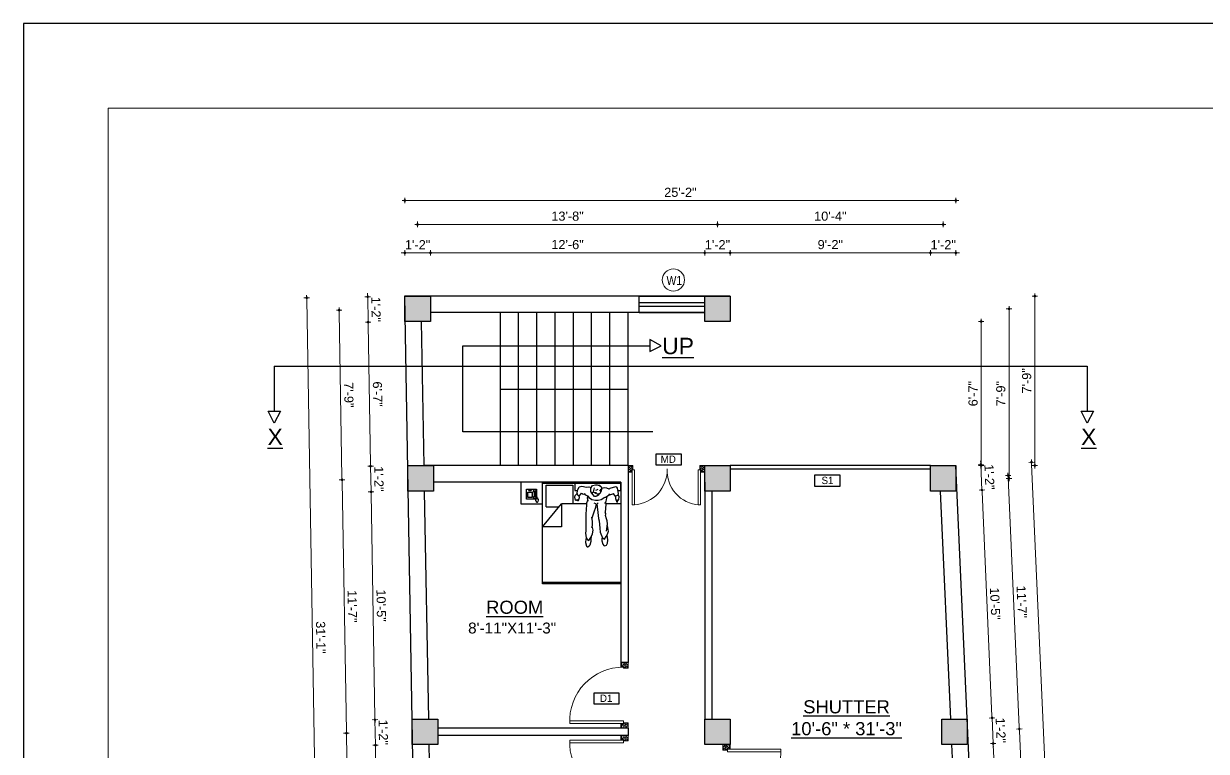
# Model space of a CAD drawing. Header units: inches. Extents: x -4597 to 93300, y -11124 to 5932.
# Drawn here: x -4597 to -3949, y -9276 to -8877 of the extents above; entities that cross this region are included whole.
import ezdxf

# ---------------------------------------------------------------- set-up
doc = ezdxf.new("R2010")
doc.units = ezdxf.units.IN
doc.header["$LTSCALE"] = 0.5
doc.header["$MEASUREMENT"] = 0
doc.header["$PDMODE"] = 66
for name, color, linetype, lineweight in [('door', 202, 'Continuous', 5), ('Ele', 7, 'Continuous', 30), ('ELE1', 3, 'Continuous', 9), ('hatch', 9, 'Continuous', 0), ('TEXT', 220, 'Continuous', 9), ('Toilet', 7, 'Continuous', 25), ('wall', 20, 'Continuous', 40)]:
    doc.layers.add(name, color=color, linetype=linetype, lineweight=lineweight)
doc.layers.add('furniture', color=31, linetype='Continuous')
doc.styles.add('arial', font='arial.ttf')
doc.styles.add('ordinary', font='ARIALN.TTF')
doc.styles.get("Standard").update_dxf_attribs({"font": 'arial.ttf'})
doc.dimstyles.new('S8', dxfattribs={"dimtxt": 5, "dimasz": 1, "dimexe": 6, "dimexo": 18, "dimgap": 1.9375, "dimtad": 1, "dimdec": 0, "dimzin": 3, "dimdsep": 46, "dimlunit": 4, "dimtxsty": 'Standard', "dimblk": 'dot 2', "dimcen": 12, "dimse1": 1, "dimse2": 1, "dimclrd": 1, "dimclre": 1, "dimclrt": 256, "dimadec": 0, "dimazin": 0, "dimtfac": 0.75, "dimtdec": 0, "dimtix": 1, "dimtmove": 1, "dimatfit": 3, "dimldrblk": 'DOT', "dimfxl": 1, "dimtolj": 1, "dimtzin": 0, "dimlwd": 9, "dimlwe": 9, "dimarcsym": 0})

# ---------------------------------------------------------------- blocks, each defined once
blk = doc.blocks.new('dot1')
at = {"layer": 'hatch'}
h = blk.add_hatch(color=256, dxfattribs=at)
edge = h.paths.add_edge_path()
edge.add_arc((0, 0), 1, 0, 360)
for p, q in [((3, 0), (-3, 0)), ((0, 3), (0, -3))]:
    blk.add_line(p, q, dxfattribs=at)
blk.add_circle((0, 0), 1, dxfattribs=at)
blk = doc.blocks.new('dot 2')
at = {"layer": 'hatch', "xscale": 0.5, "yscale": 0.5, "zscale": 0.5}
blk.add_blockref('dot1', (0, 0), dxfattribs=at)
blk = doc.blocks.new('*D1096')
at = {"layer": 'Defpoints', "color": 0, "transparency": 16777216}
for p in [(-4216.99, -8986.64), (-4381.36, -9025.97), (-4216.99, -9025.97)]:
    blk.add_point(p, dxfattribs=at)
at = {"layer": 'Toilet', "color": 1, "lineweight": 9, "transparency": 16777216}
blk.add_line((-4380.36, -8986.64), (-4217.99, -8986.64), dxfattribs=at)
at = {"layer": 'Toilet', "color": 1, "lineweight": 9, "transparency": 16777216, "rotation": 180}
blk.add_blockref('dot 2', (-4381.36, -8986.64), dxfattribs=at)
at = {"layer": 'Toilet', "color": 1, "lineweight": 9, "transparency": 16777216}
blk.add_blockref('dot 2', (-4216.99, -8986.64), dxfattribs=at)
at = {"layer": 'Toilet', "transparency": 16777216, "insert": (-4299.18, -8982.15), "char_height": 5, "attachment_point": 5}
blk.add_mtext('\\A1;13\'-8"', dxfattribs=at)
blk = doc.blocks.new('_Dot')
at = {"color": 0, "linetype": 'ByBlock', "lineweight": -2}
blk.add_line((-0.5, 0), (-1, 0), dxfattribs=at)
at = {"color": 0, "linetype": 'ByBlock', "const_width": 0.5}
blk.add_lwpolyline([(-0.25, 0, 1), (0.25, 0, 1)], format="xyb", close=True, dxfattribs=at)
blk = doc.blocks.new('*D1097')
at = {"layer": 'Defpoints', "color": 0, "transparency": 16777216}
for p in [(-4093.21, -8986.64), (-4216.99, -9025.97), (-4093.21, -9118.97)]:
    blk.add_point(p, dxfattribs=at)
at = {"layer": 'Toilet', "color": 1, "lineweight": 9, "transparency": 16777216}
blk.add_line((-4215.99, -8986.64), (-4094.21, -8986.64), dxfattribs=at)
at = {"layer": 'Toilet', "color": 1, "lineweight": 9, "transparency": 16777216, "rotation": 180}
blk.add_blockref('dot 2', (-4216.99, -8986.64), dxfattribs=at)
at = {"layer": 'Toilet', "color": 1, "lineweight": 9, "transparency": 16777216}
blk.add_blockref('dot 2', (-4093.21, -8986.64), dxfattribs=at)
at = {"layer": 'Toilet', "transparency": 16777216, "insert": (-4155.1, -8982.15), "char_height": 5, "attachment_point": 5}
blk.add_mtext('\\A1;10\'-4"', dxfattribs=at)
blk = doc.blocks.new('BED3')
at = {"layer": 'furniture'}
for p, q in [((82.68, 78), (22.7, 78)), ((22.7, 78), (22.7, 0)), ((82.68, 77.07), (22.7, 77.07)), ((82.68, 0), (82.68, 78)), ((55.62, 46.25), (56.4, 49.04)), ((55.84, 43.84), (55.62, 46.25)), ((56.4, 49.04), (57.04, 49.66)), ((57.04, 49.66), (57.58, 49.68)), ((57.58, 49.68), (58.45, 49.02)), ((58.45, 49.02), (59.2, 48.07)), ((59.2, 48.07), (60.04, 45.31)), ((60.04, 45.31), (59.91, 42.62)), ((68.21, 45.01), (69.06, 47.68)), ((69.06, 47.68), (69.82, 48.74)), ((69.82, 48.74), (70.54, 48.93)), ((70.54, 48.93), (71.64, 48.3)), ((71.64, 48.3), (72.45, 46.86)), ((72.45, 46.86), (72.74, 44.58)), ((55.77, 39.3), (56.17, 42.85)), ((55.86, 37.43), (55.77, 39.3)), ((56.1, 43.24), (55.84, 43.84)), ((55.94, 28.37), (55.86, 37.43)), ((56.17, 42.85), (57.82, 44.78)), ((57.82, 44.78), (58.8, 44.14)), ((58.8, 44.14), (59.86, 42.48)), ((59.86, 42.48), (61.08, 39.6)), ((60.07, 43.56), (60.16, 41.76)), ((61.47, 36.81), (60.9, 33.73)), ((61.08, 39.6), (61.47, 36.81)), ((66.61, 35.43), (66.9, 38.41)), ((66.9, 38.41), (67.36, 39.62)), ((67.36, 39.62), (68.66, 42.69)), ((68.17, 43.63), (68.21, 45.01)), ((68.55, 42.73), (68.17, 43.63)), ((68.66, 42.69), (70.17, 43.72)), ((70.17, 43.72), (71.54, 41.65)), ((71.54, 41.65), (72.48, 39.91)), ((71.88, 37.55), (72.48, 32.06)), ((72.55, 42.33), (72.29, 40.63)), ((73.32, 37.94), (72.46, 33.27)), ((72.48, 39.91), (73.07, 38.35)), ((72.74, 44.58), (72.55, 42.33)), ((73.07, 38.35), (73.32, 37.94)), ((37.32, 34.32, 11.36), (22.7, 34.32, 11.36)), ((22.7, 34.32, 11.36), (37.32, 16.7, 11.36)), ((37.32, 16.7, 11.36), (37.32, 34.32, 11.36)), ((55.89, 23.28), (55.94, 28.37)), ((60.44, 34.96), (60.97, 33.2)), ((60.98, 30.23), (60.64, 26.94)), ((60.73, 27.31), (62.35, 22.94)), ((60.97, 33.2), (60.98, 30.23)), ((65.5, 25.57), (65.74, 27.99)), ((65.74, 27.99), (66.23, 29.64)), ((66.23, 29.64), (66.61, 35.43)), ((66.23, 29.64), (66.4, 29.73)), ((71.85, 28.13), (70.94, 25.62)), ((72.17, 29.82), (71.85, 28.13)), ((72.48, 32.06), (72.17, 29.82)), ((25.57, 19.05, 12.8), (34.97, 19.05, 12.8)), ((25.57, 19.05, 12.8), (25.57, 2.35, 12.8)), ((56.15, 22.44), (55.89, 23.28)), ((56.53, 16.29), (56.15, 22.44)), ((62.35, 22.94), (63.47, 19.17)), ((63.47, 19.17), (64, 16.77)), ((64.38, 16.74), (65.5, 25.57)), ((70.61, 23.8), (71.04, 23.14)), ((71.26, 24.42), (70.99, 23.14)), ((71.04, 23.14), (71.48, 17.3)), ((71.05, 25.86), (71.26, 24.42)), ((6, 16.7), (22.7, 16.7)), ((6, 0), (6, 16.7)), ((10.41, 13.05, 27.83), (10.41, 5.54, 27.83)), ((18.02, 13.05, 27.83), (10.41, 13.05, 27.83)), ((11.39, 11.89, 27.83), (11.39, 7.83, 27.83)), ((14.87, 11.89, 27.83), (11.39, 11.89, 27.83)), ((12.26, 11.17, 27.83), (12.26, 11.17, 27.83)), ((12.26, 10.3, 27.83), (12.26, 10.3, 27.83)), ((12.26, 9.43, 27.83), (12.26, 9.43, 27.83)), ((13.13, 11.17, 27.83), (13.13, 11.17, 27.83)), ((13.13, 10.3, 27.83), (13.13, 10.3, 27.83)), ((13.13, 9.43, 27.83), (13.13, 9.43, 27.83)), ((14, 11.17, 27.83), (14, 11.17, 27.83)), ((14, 10.3, 27.83), (14, 10.3, 27.83)), ((14, 9.43, 27.83), (14, 9.43, 27.83)), ((14.87, 7.83, 27.83), (14.87, 11.89, 27.83)), ((16.24, 6.99, 27.83), (16.24, 11.62, 27.83)), ((17.03, 12.53, 27.83), (17.37, 13.59, 27.83)), ((17.17, 6.99, 27.83), (17.17, 11.62, 27.83)), ((17.18, 13.77, 27.83), (17.74, 13.96, 27.83)), ((17.37, 14.14, 27.83), (17.92, 14.33, 27.83)), ((17.55, 14.52, 27.83), (18.11, 14.7, 27.83)), ((17.74, 14.89, 27.83), (18.29, 15.07, 27.83)), ((18.02, 5.54, 27.83), (18.02, 13.05, 27.83)), ((18.11, 11.36, 27.83), (18.67, 11.55, 27.83)), ((18.23, 15.34, 27.83), (18.79, 15.52, 27.83)), ((18.29, 11.73, 27.83), (18.85, 11.92, 27.83)), ((18.48, 12.1, 27.83), (19.04, 12.29, 27.83)), ((18.67, 15.07, 27.83), (19.22, 15.26, 27.83)), ((18.67, 12.47, 27.83), (19.22, 12.66, 27.83)), ((18.85, 14.7, 27.83), (19.41, 14.89, 27.83)), ((18.85, 12.85, 27.83), (19.41, 13.03, 27.83)), ((19.04, 14.33, 27.83), (19.59, 14.52, 27.83)), ((19.04, 13.96, 27.83), (19.59, 14.14, 27.83)), ((19.04, 13.59, 27.83), (19.59, 13.77, 27.83)), ((19.04, 13.22, 27.83), (19.59, 13.4, 27.83)), ((22.7, 16.7), (22.7, 0)), ((56.5, 16.7, 11.36), (37.32, 16.7, 11.36)), ((45.91, 2.35, 12.8), (45.91, 16.7, 12.8)), ((48.05, 13.99), (47.51, 11.59)), ((47.51, 11.59), (47.82, 10.37)), ((47.82, 10.37), (49.19, 8.7)), ((48.58, 14.25), (48.05, 13.99)), ((49.2, 13.35), (48.58, 14.25)), ((49.19, 8.7), (49.53, 9.73)), ((49.49, 13.67), (49.2, 13.35)), ((50.24, 14.49), (49.48, 14.3)), ((49.48, 14.3), (49.49, 13.67)), ((49.53, 9.73), (50.23, 10.33)), ((50.8, 12), (49.97, 14.43)), ((50.23, 10.33), (50.82, 10.44)), ((50.57, 10.41), (50.8, 12)), ((52.33, 8.58), (50.82, 10.44)), ((53.04, 9.08), (52.52, 8.78)), ((54, 9.47), (53.04, 9.08)), ((55.17, 8.96), (54, 9.47)), ((55.99, 9.94), (54.93, 8.71)), ((57.02, 10.57), (55.99, 9.94)), ((57.25, 14.12), (56.53, 16.29)), ((57.18, 10.87), (57.02, 12.68)), ((58.21, 11.01), (57.02, 10.57)), ((57.09, 12.8), (57.46, 14.74)), ((58.72, 12.47), (58.02, 11.13)), ((60.45, 13.6), (58.72, 12.47)), ((63.39, 14.22), (60.45, 13.6)), ((62.52, 10.98), (60.46, 8.61)), ((62.14, 15.88), (63.34, 16.39)), ((63.53, 11.08), (62.52, 10.98)), ((65.39, 14.26), (63.39, 14.22)), ((64.83, 9.23), (63.51, 8.83)), ((64.43, 10.74), (63.53, 11.08)), ((65.36, 10.15), (64.43, 10.74)), ((64.68, 16.66), (65.34, 15.99)), ((65.92, 9.13), (64.83, 9.23)), ((66.22, 9.05), (65.36, 10.15)), ((67.58, 13.58), (65.39, 14.26)), ((66.53, 8.85), (65.92, 9.13)), ((70.45, 11.96), (67.58, 13.58)), ((70.93, 11.78), (69.96, 12.07)), ((70.61, 16.18), (70.18, 16.06)), ((71.32, 15.89), (70.61, 16.18)), ((72.16, 11.08), (70.93, 11.78)), ((71.48, 17.3), (71.29, 15.12)), ((71.42, 14.88), (71.74, 13.49)), ((82.68, 16.7, 11.36), (71.43, 16.7, 11.36)), ((71.74, 13.49), (72.22, 11.27)), ((73.33, 10.21), (72.16, 11.08)), ((74.08, 9.07), (73.33, 10.21)), ((74.72, 9.88), (73.62, 9.87)), ((77.15, 8.93), (74.72, 9.88)), ((78.49, 10.75), (77.21, 8.85)), ((80.06, 10.21), (78.49, 10.75)), ((78.72, 12.64), (79.29, 14.19)), ((78.75, 10.7), (78.72, 12.64)), ((79.29, 14.19), (79.36, 15.12)), ((79.36, 15.12), (79.94, 15.32)), ((80.14, 15.04), (79.94, 15.32)), ((80.63, 9.62), (80.06, 10.21)), ((80.14, 15.04), (80.27, 13.65)), ((80.27, 13.65), (80.8, 13.64)), ((80.35, 14.44), (81.28, 13.42)), ((81.57, 11.37), (80.69, 9.59)), ((80.69, 9.59), (80.83, 8.87)), ((81.28, 13.42), (81.57, 11.37)), ((82.68, 0), (82.68, 16.7)), ((22.7, 0), (6, 0)), ((10.41, 5.54, 27.83), (18.02, 5.54, 27.83)), ((11.39, 7.83, 27.83), (14.87, 7.83, 27.83)), ((12.26, 8.56, 27.83), (12.26, 8.56, 27.83)), ((14.14, 6.82, 27.83), (12.26, 6.82, 27.83)), ((12.26, 6.82, 27.83), (12.26, 6.38, 27.83)), ((12.26, 6.38, 27.83), (14.14, 6.38, 27.83)), ((13.13, 8.56, 27.83), (13.13, 8.56, 27.83)), ((14, 8.56, 27.83), (14, 8.56, 27.83)), ((14.14, 6.38, 27.83), (14.14, 6.82, 27.83)), ((22.7, 0.93), (82.68, 0.93)), ((82.68, 0), (22.7, 0)), ((25.57, 2.35, 12.8), (45.91, 2.35, 12.8)), ((49.19, 8.7), (49.43, 6.53)), ((49.43, 6.53), (50.75, 3.79)), ((50.75, 3.79), (52.76, 3.16)), ((52.76, 3.16), (56.32, 3.84)), ((56.49, 4.04), (58.19, 3.71)), ((58.19, 3.71), (60.06, 4.24)), ((60.46, 8.61), (59.63, 7.18)), ((59.63, 7.18), (59.81, 4.59)), ((59.81, 4.59), (61.11, 2.74)), ((61.01, 8.19), (60.36, 8.12)), ((61.91, 7.66), (61.01, 8.19)), ((61.11, 2.74), (63.3, 2.13)), ((61.89, 7.62), (62.6, 4.47)), ((63.51, 8.83), (61.91, 7.66)), ((64.19, 8.31), (62.87, 8.32)), ((63.3, 2.13), (64.69, 2.1)), ((64.05, 6.26), (63.37, 6.45)), ((65.09, 5.81), (64.05, 6.26)), ((64.69, 2.1), (65.39, 2.31)), ((65.39, 2.31), (66.31, 2.32)), ((66.31, 2.32), (67.14, 3.19)), ((67.66, 6.94), (66.53, 8.85)), ((66.95, 3.11), (66.64, 3.83)), ((66.69, 6.96), (67.8, 5.35)), ((67.14, 3.19), (67.97, 3.86)), ((67.89, 5.13), (67.66, 6.94)), ((67.97, 3.86), (67.89, 5.13)), ((69.96, 4.39), (68.14, 4.83)), ((71.97, 4.61), (69.96, 4.39)), ((73.8, 5.44), (71.97, 4.61)), ((74.23, 5.03), (73.8, 5.44)), ((78.53, 3.57), (74.23, 5.03)), ((79.56, 4.01), (78.53, 3.57)), ((80.14, 4.81), (79.56, 4.01)), ((80.83, 8.87), (80.14, 4.81))]:
    blk.add_line(p, q, dxfattribs=at)
blk.add_lwpolyline([(80.42, 6.46), (82.68, 6.46), (82.68, 0.93), (47.51, 0.93), (47.51, 6.46), (49.46, 6.46)], dxfattribs=at)
for centre, start, end in [((16.7, 11.62, 27.83), 298.49146, 241.50854), ((16.7, 6.99, 27.83), 118.49146, 61.50854)]:
    blk.add_arc(centre, 0.972, start, end, dxfattribs=at)
blk = doc.blocks.new('A$C27B36B59')
at = {"layer": 'door'}
for p, q in [((0, 4), (0, 0)), ((2.5, 4), (0, 4)), ((0, 0), (3, 0)), ((2.5, 2.5), (2.5, 4)), ((3, 2.5), (2.5, 2.5)), ((3, 0), (3, 2.5))]:
    blk.add_line(p, q, dxfattribs=at)
for centre, radius, start, end in [((-1.4, -0.54), 4.75, 22.14107, 72.83803), ((1.34, 2.09), 1.64, 45.13802, 144.89476), ((2.21, 0.3), 2.49, 83.31492, 152.65798), ((0.13, 0.37), 2.05, 349.48753, 93.68048), ((1.96, -0.47), 2.01, 58.74475, 166.49498), ((-0.06, 0.32), 1.13, 343.54197, 86.94698), ((2.08, -0.4), 1.17, 38.28162, 160.15192)]:
    blk.add_arc(centre, radius, start, end, dxfattribs=at)
blk = doc.blocks.new('D2')
at = {"layer": 'door'}
for p, q in [((74473.95, 24047.59), (74473.95, 24018.09)), ((74473.95, 24047.59), (74475.45, 24047.59)), ((74475.45, 24047.59), (74475.45, 24018.13))]:
    blk.add_line(p, q, dxfattribs=at)
blk.add_arc((74473.95, 24047.59), 29.5, 180, 272.9146, dxfattribs=at)
at = {"layer": 'door', "xscale": -1, "rotation": 180}
blk.add_blockref('A$C27B36B59', (74441.95, 24050.09), dxfattribs=at)
at = {"layer": 'door', "rotation": 180}
blk.add_blockref('A$C27B36B59', (74477.95, 24050.09), dxfattribs=at)
blk = doc.blocks.new('*D1125')
at = {"layer": 'Defpoints', "color": 0, "transparency": 16777216}
for p in [(-4374.36, -9002.23), (-4388.36, -9025.97), (-4374.36, -9025.97)]:
    blk.add_point(p, dxfattribs=at)
at = {"layer": 'Toilet', "color": 1, "lineweight": 9, "transparency": 16777216}
for p, q in [((-4389.36, -9002.23), (-4390.36, -9002.23)), ((-4388.36, -9002.23), (-4374.36, -9002.23)), ((-4373.36, -9002.23), (-4372.36, -9002.23))]:
    blk.add_line(p, q, dxfattribs=at)
blk.add_blockref('dot 2', (-4388.36, -9002.23), dxfattribs=at)
at = {"layer": 'Toilet', "color": 1, "lineweight": 9, "transparency": 16777216, "rotation": 180}
blk.add_blockref('dot 2', (-4374.36, -9002.23), dxfattribs=at)
at = {"layer": 'Toilet', "transparency": 16777216, "insert": (-4381.36, -8997.78), "char_height": 5, "attachment_point": 5}
blk.add_mtext('\\A1;1\'-2"', dxfattribs=at)
blk = doc.blocks.new('*D1126')
at = {"layer": 'Defpoints', "color": 0, "transparency": 16777216}
for p in [(-4223.99, -9002.23), (-4374.36, -9025.97), (-4223.99, -9025.97)]:
    blk.add_point(p, dxfattribs=at)
at = {"layer": 'Toilet', "color": 1, "lineweight": 9, "transparency": 16777216}
blk.add_line((-4373.36, -9002.23), (-4224.99, -9002.23), dxfattribs=at)
at = {"layer": 'Toilet', "color": 1, "lineweight": 9, "transparency": 16777216, "rotation": 180}
blk.add_blockref('dot 2', (-4374.36, -9002.23), dxfattribs=at)
at = {"layer": 'Toilet', "color": 1, "lineweight": 9, "transparency": 16777216}
blk.add_blockref('dot 2', (-4223.99, -9002.23), dxfattribs=at)
at = {"layer": 'Toilet', "transparency": 16777216, "insert": (-4299.18, -8997.74), "char_height": 5, "attachment_point": 5}
blk.add_mtext('\\A1;12\'-6"', dxfattribs=at)
blk = doc.blocks.new('*D1127')
at = {"layer": 'Defpoints', "color": 0, "transparency": 16777216}
for p in [(-4209.99, -9002.23), (-4223.99, -9025.97), (-4209.99, -9025.97)]:
    blk.add_point(p, dxfattribs=at)
at = {"layer": 'Toilet', "color": 1, "lineweight": 9, "transparency": 16777216}
for p, q in [((-4224.99, -9002.23), (-4225.99, -9002.23)), ((-4223.99, -9002.23), (-4209.99, -9002.23)), ((-4208.99, -9002.23), (-4207.99, -9002.23))]:
    blk.add_line(p, q, dxfattribs=at)
blk.add_blockref('dot 2', (-4223.99, -9002.23), dxfattribs=at)
at = {"layer": 'Toilet', "color": 1, "lineweight": 9, "transparency": 16777216, "rotation": 180}
blk.add_blockref('dot 2', (-4209.99, -9002.23), dxfattribs=at)
at = {"layer": 'Toilet', "transparency": 16777216, "insert": (-4216.99, -8997.78), "char_height": 5, "attachment_point": 5}
blk.add_mtext('\\A1;1\'-2"', dxfattribs=at)
blk = doc.blocks.new('*D1128')
at = {"layer": 'Defpoints', "color": 0, "transparency": 16777216}
for p in [(-4100.21, -9002.23), (-4209.99, -9025.97), (-4100.21, -9120.97)]:
    blk.add_point(p, dxfattribs=at)
at = {"layer": 'Toilet', "color": 1, "lineweight": 9, "transparency": 16777216}
blk.add_line((-4208.99, -9002.23), (-4101.21, -9002.23), dxfattribs=at)
at = {"layer": 'Toilet', "color": 1, "lineweight": 9, "transparency": 16777216, "rotation": 180}
blk.add_blockref('dot 2', (-4209.99, -9002.23), dxfattribs=at)
at = {"layer": 'Toilet', "color": 1, "lineweight": 9, "transparency": 16777216}
blk.add_blockref('dot 2', (-4100.21, -9002.23), dxfattribs=at)
at = {"layer": 'Toilet', "transparency": 16777216, "insert": (-4155.1, -8997.74), "char_height": 5, "attachment_point": 5}
blk.add_mtext('\\A1;9\'-2"', dxfattribs=at)
blk = doc.blocks.new('*D1129')
at = {"layer": 'Defpoints', "color": 0, "transparency": 16777216}
for p in [(-4086.21, -9002.23), (-4100.21, -9120.97), (-4086.21, -9118.97)]:
    blk.add_point(p, dxfattribs=at)
at = {"layer": 'Toilet', "color": 1, "lineweight": 9, "transparency": 16777216}
for p, q in [((-4101.21, -9002.23), (-4102.21, -9002.23)), ((-4100.21, -9002.23), (-4086.21, -9002.23)), ((-4085.21, -9002.23), (-4084.21, -9002.23))]:
    blk.add_line(p, q, dxfattribs=at)
blk.add_blockref('dot 2', (-4100.21, -9002.23), dxfattribs=at)
at = {"layer": 'Toilet', "color": 1, "lineweight": 9, "transparency": 16777216, "rotation": 180}
blk.add_blockref('dot 2', (-4086.21, -9002.23), dxfattribs=at)
at = {"layer": 'Toilet', "transparency": 16777216, "insert": (-4093.21, -8997.78), "char_height": 5, "attachment_point": 5}
blk.add_mtext('\\A1;1\'-2"', dxfattribs=at)
blk = doc.blocks.new('*D1109')
at = {"layer": 'Defpoints', "color": 0, "transparency": 16777216}
for p in [(-4388.6, -9025.97), (-4408.51, -9040.32), (-4388.36, -9039.97)]:
    blk.add_point(p, dxfattribs=at)
at = {"layer": 'Toilet', "color": 1, "lineweight": 9, "transparency": 16777216}
for p, q in [((-4408.77, -9025.32), (-4408.78, -9024.32)), ((-4408.75, -9026.32), (-4408.51, -9040.32)), ((-4408.49, -9041.32), (-4408.47, -9042.32))]:
    blk.add_line(p, q, dxfattribs=at)
for p, rotation in [((-4408.75, -9026.32), 270.9891790651088), ((-4408.51, -9040.32), 90.98917906510874)]:
    blk.add_blockref('dot 2', p, dxfattribs=dict(at, rotation=rotation))
at = {"layer": 'Toilet', "transparency": 16777216, "insert": (-4404.18, -9033.24), "char_height": 5, "attachment_point": 5, "rotation": 270.98918}
blk.add_mtext('\\A1;1\'-2"', dxfattribs=at)
blk = doc.blocks.new('*D1110')
at = {"layer": 'Defpoints', "color": 0, "transparency": 16777216}
for p in [(-4388.36, -9039.97), (-4407.14, -9119.32), (-4386.75, -9118.97)]:
    blk.add_point(p, dxfattribs=at)
at = {"layer": 'Toilet', "color": 1, "lineweight": 9, "transparency": 16777216}
blk.add_line((-4408.49, -9041.32), (-4407.16, -9118.32), dxfattribs=at)
for p, rotation in [((-4408.51, -9040.32), 90.98917906507957), ((-4407.14, -9119.32), 270.9891790650796)]:
    blk.add_blockref('dot 2', p, dxfattribs=dict(at, rotation=rotation))
at = {"layer": 'Toilet', "transparency": 16777216, "insert": (-4403.34, -9079.74), "char_height": 5, "attachment_point": 5, "rotation": 270.98918}
blk.add_mtext('\\A1;6\'-7"', dxfattribs=at)
blk = doc.blocks.new('*D1111')
at = {"layer": 'Defpoints', "color": 0, "transparency": 16777216}
for p in [(-4386.75, -9118.97), (-4406.9, -9133.32), (-4386.75, -9132.97)]:
    blk.add_point(p, dxfattribs=at)
at = {"layer": 'Toilet', "color": 1, "lineweight": 9, "transparency": 16777216}
for p, q in [((-4407.16, -9118.32), (-4407.18, -9117.32)), ((-4407.14, -9119.32), (-4406.9, -9133.32)), ((-4406.88, -9134.32), (-4406.87, -9135.32))]:
    blk.add_line(p, q, dxfattribs=at)
for p, rotation in [((-4407.14, -9119.32), 270.9891790650796), ((-4406.9, -9133.32), 90.98917906507957)]:
    blk.add_blockref('dot 2', p, dxfattribs=dict(at, rotation=rotation))
at = {"layer": 'Toilet', "transparency": 16777216, "insert": (-4402.57, -9126.25), "char_height": 5, "attachment_point": 5, "rotation": 270.98918}
blk.add_mtext('\\A1;1\'-2"', dxfattribs=at)
blk = doc.blocks.new('*D1112')
at = {"layer": 'Defpoints', "color": 0, "transparency": 16777216}
for p in [(-4386.75, -9132.97), (-4404.74, -9258.32), (-4384.35, -9257.97)]:
    blk.add_point(p, dxfattribs=at)
at = {"layer": 'Toilet', "color": 1, "lineweight": 9, "transparency": 16777216}
blk.add_line((-4406.88, -9134.32), (-4404.76, -9257.32), dxfattribs=at)
for p, rotation in [((-4406.9, -9133.32), 90.98917906507957), ((-4404.74, -9258.32), 270.9891790650796)]:
    blk.add_blockref('dot 2', p, dxfattribs=dict(at, rotation=rotation))
at = {"layer": 'Toilet', "transparency": 16777216, "insert": (-4401.33, -9195.74), "char_height": 5, "attachment_point": 5, "rotation": 270.98918}
blk.add_mtext('\\A1;10\'-5"', dxfattribs=at)
blk = doc.blocks.new('*D1113')
at = {"layer": 'Defpoints', "color": 0, "transparency": 16777216}
for p in [(-4384.35, -9257.97), (-4404.5, -9272.32), (-4384.35, -9271.97)]:
    blk.add_point(p, dxfattribs=at)
at = {"layer": 'Toilet', "color": 1, "lineweight": 9, "transparency": 16777216}
for p, q in [((-4404.76, -9257.32), (-4404.78, -9256.32)), ((-4404.74, -9258.32), (-4404.5, -9272.32)), ((-4404.48, -9273.32), (-4404.47, -9274.32))]:
    blk.add_line(p, q, dxfattribs=at)
for p, rotation in [((-4404.74, -9258.32), 270.9891790650796), ((-4404.5, -9272.32), 90.98917906507957)]:
    blk.add_blockref('dot 2', p, dxfattribs=dict(at, rotation=rotation))
at = {"layer": 'Toilet', "transparency": 16777216, "insert": (-4400.17, -9265.25), "char_height": 5, "attachment_point": 5, "rotation": 270.98918}
blk.add_mtext('\\A1;1\'-2"', dxfattribs=at)
blk = doc.blocks.new('*D1114')
at = {"layer": 'Defpoints', "color": 0, "transparency": 16777216}
for p in [(-4384.35, -9271.97), (-4402.55, -9385.07), (-4382.17, -9384.72)]:
    blk.add_point(p, dxfattribs=at)
at = {"layer": 'Toilet', "color": 1, "lineweight": 9, "transparency": 16777216}
blk.add_line((-4404.48, -9273.32), (-4402.57, -9384.07), dxfattribs=at)
for p, rotation in [((-4404.5, -9272.32), 90.98917906507957), ((-4402.55, -9385.07), 270.9891790650796)]:
    blk.add_blockref('dot 2', p, dxfattribs=dict(at, rotation=rotation))
at = {"layer": 'Toilet', "transparency": 16777216, "insert": (-4399.04, -9328.62), "char_height": 5, "attachment_point": 5, "rotation": 270.98918}
blk.add_mtext('\\A1;9\'-5"', dxfattribs=at)
blk = doc.blocks.new('*D1116')
at = {"layer": 'Defpoints', "color": 0, "transparency": 16777216}
for p in [(-4420.42, -9265.72), (-4377.35, -9264.97), (-4375.17, -9391.72)]:
    blk.add_point(p, dxfattribs=at)
at = {"layer": 'Toilet', "color": 1, "lineweight": 9, "transparency": 16777216}
blk.add_line((-4418.25, -9391.46), (-4420.4, -9266.72), dxfattribs=at)
for p, rotation in [((-4420.42, -9265.72), 90.98917906511056), ((-4418.23, -9392.46), 270.9891790651105)]:
    blk.add_blockref('dot 2', p, dxfattribs=dict(at, rotation=rotation))
at = {"layer": 'Toilet', "transparency": 16777216, "insert": (-4414.84, -9329.01), "char_height": 5, "attachment_point": 5, "rotation": 270.98918}
blk.add_mtext('\\A1;10\'-7"', dxfattribs=at)
blk = doc.blocks.new('*D1117')
at = {"layer": 'Defpoints', "color": 0, "transparency": 16777216}
for p in [(-4422.82, -9126.72), (-4379.75, -9125.97), (-4377.35, -9264.97)]:
    blk.add_point(p, dxfattribs=at)
at = {"layer": 'Toilet', "color": 1, "lineweight": 9, "transparency": 16777216}
blk.add_line((-4420.44, -9264.72), (-4422.8, -9127.72), dxfattribs=at)
for p, rotation in [((-4422.82, -9126.72), 90.98917906507957), ((-4420.42, -9265.72), 270.9891790650796)]:
    blk.add_blockref('dot 2', p, dxfattribs=dict(at, rotation=rotation))
at = {"layer": 'Toilet', "transparency": 16777216, "insert": (-4417.17, -9196.14), "char_height": 5, "attachment_point": 5, "rotation": 270.98918}
blk.add_mtext('\\A1;11\'-7"', dxfattribs=at)
blk = doc.blocks.new('*D1118')
at = {"layer": 'Defpoints', "color": 0, "transparency": 16777216}
for p in [(-4424.43, -9033.72), (-4381.36, -9032.97), (-4379.75, -9125.97)]:
    blk.add_point(p, dxfattribs=at)
at = {"layer": 'Toilet', "color": 1, "lineweight": 9, "transparency": 16777216}
blk.add_line((-4422.84, -9125.72), (-4424.41, -9034.72), dxfattribs=at)
for p, rotation in [((-4424.43, -9033.72), 90.98917906507957), ((-4422.82, -9126.72), 270.9891790650796)]:
    blk.add_blockref('dot 2', p, dxfattribs=dict(at, rotation=rotation))
at = {"layer": 'Toilet', "transparency": 16777216, "insert": (-4419.13, -9080.14), "char_height": 5, "attachment_point": 5, "rotation": 270.98918}
blk.add_mtext('\\A1;7\'-9"', dxfattribs=at)
blk = doc.blocks.new('*D951')
at = {"layer": 'Defpoints', "color": 0, "transparency": 16777216}
for p in [(-4388.6, -9025.97), (-4435.75, -9399.64), (-4382.17, -9398.72)]:
    blk.add_point(p, dxfattribs=at)
at = {"layer": 'Toilet', "color": 1, "lineweight": 9, "transparency": 16777216}
blk.add_line((-4442.17, -9027.9), (-4435.77, -9398.64), dxfattribs=at)
for p, rotation in [((-4442.19, -9026.9), 90.98917906510306), ((-4435.75, -9399.64), 270.9891790651031)]:
    blk.add_blockref('dot 2', p, dxfattribs=dict(at, rotation=rotation))
at = {"layer": 'Toilet', "transparency": 16777216, "insert": (-4434.48, -9213.19), "char_height": 5, "attachment_point": 5, "rotation": 270.98918}
blk.add_mtext('\\A1;31\'-1"', dxfattribs=at)
blk = doc.blocks.new('*D1038')
at = {"layer": 'Defpoints', "color": 0, "transparency": 16777216}
for p in [(-4086.21, -9118.97), (-4072.58, -9118.37), (-4086.21, -9132.97)]:
    blk.add_point(p, dxfattribs=at)
at = {"layer": 'Toilet', "color": 1, "lineweight": 9, "transparency": 16777216}
for p, q in [((-4072.63, -9117.37), (-4072.67, -9116.37)), ((-4071.97, -9132.34), (-4072.58, -9118.37)), ((-4071.92, -9133.34), (-4071.88, -9134.34))]:
    blk.add_line(p, q, dxfattribs=at)
for p, rotation in [((-4072.58, -9118.37), 272.536359722129), ((-4071.97, -9132.34), 92.53635972212899)]:
    blk.add_blockref('dot 2', p, dxfattribs=dict(at, rotation=rotation))
at = {"layer": 'Toilet', "transparency": 16777216, "insert": (-4067.83, -9125.16), "char_height": 5, "attachment_point": 5, "rotation": 272.53636}
blk.add_mtext('\\A1;1\'-2"', dxfattribs=at)
blk = doc.blocks.new('*D1040')
at = {"layer": 'Defpoints', "color": 0, "transparency": 16777216}
for p in [(-4080.05, -9257.97), (-4079.43, -9271.97), (-4065.81, -9271.37)]:
    blk.add_point(p, dxfattribs=at)
at = {"layer": 'Toilet', "color": 1, "lineweight": 9, "transparency": 16777216}
for p, q in [((-4066.47, -9256.37), (-4066.52, -9255.37)), ((-4066.43, -9257.37), (-4065.81, -9271.37)), ((-4065.76, -9272.37), (-4065.72, -9273.37))]:
    blk.add_line(p, q, dxfattribs=at)
for p, rotation in [((-4066.43, -9257.37), 272.536359722129), ((-4065.81, -9271.37), 92.53635972212899)]:
    blk.add_blockref('dot 2', p, dxfattribs=dict(at, rotation=rotation))
at = {"layer": 'Toilet', "transparency": 16777216, "insert": (-4061.67, -9264.17), "char_height": 5, "attachment_point": 5, "rotation": 272.53636}
blk.add_mtext('\\A1;1\'-2"', dxfattribs=at)
blk = doc.blocks.new('*D1137')
at = {"layer": 'Defpoints', "color": 0, "transparency": 16777216}
for p in [(-4093.21, -9125.97), (-4087.05, -9264.97), (-4051.48, -9263.4)]:
    blk.add_point(p, dxfattribs=at)
at = {"layer": 'Toilet', "color": 1, "lineweight": 9, "transparency": 16777216}
blk.add_line((-4057.59, -9125.4), (-4051.52, -9262.4), dxfattribs=at)
for p, rotation in [((-4057.64, -9124.4), 92.53635972209058), ((-4051.48, -9263.4), 272.5363597220905)]:
    blk.add_blockref('dot 2', p, dxfattribs=dict(at, rotation=rotation))
at = {"layer": 'Toilet', "transparency": 16777216, "insert": (-4050.11, -9193.7), "char_height": 5, "attachment_point": 5, "rotation": 272.53636}
blk.add_mtext('\\A1;11\'-7"', dxfattribs=at)
blk = doc.blocks.new('*D1138')
at = {"layer": 'Defpoints', "color": 0, "transparency": 16777216}
for p in [(-4087.05, -9264.97), (-4081.44, -9391.72), (-4045.87, -9390.14)]:
    blk.add_point(p, dxfattribs=at)
at = {"layer": 'Toilet', "color": 1, "lineweight": 9, "transparency": 16777216}
blk.add_line((-4051.44, -9264.4), (-4045.91, -9389.14), dxfattribs=at)
for p, rotation in [((-4051.48, -9263.4), 92.53635972212899), ((-4045.87, -9390.14), 272.536359722129)]:
    blk.add_blockref('dot 2', p, dxfattribs=dict(at, rotation=rotation))
at = {"layer": 'Toilet', "transparency": 16777216, "insert": (-4044.19, -9326.57), "char_height": 5, "attachment_point": 5, "rotation": 272.53636}
blk.add_mtext('\\A1;10\'-7"', dxfattribs=at)
blk = doc.blocks.new('*D1141')
at = {"layer": 'Defpoints', "color": 0, "transparency": 16777216}
for p in [(-4216.99, -9032.97), (-4057.13, -9032.97), (-4216.99, -9125.97)]:
    blk.add_point(p, dxfattribs=at)
at = {"layer": 'Toilet', "color": 1, "lineweight": 9, "transparency": 16777216}
blk.add_line((-4057.13, -9124.97), (-4057.13, -9033.97), dxfattribs=at)
for p, rotation in [((-4057.13, -9032.97), 90), ((-4057.13, -9125.97), 270)]:
    blk.add_blockref('dot 2', p, dxfattribs=dict(at, rotation=rotation))
at = {"layer": 'Toilet', "transparency": 16777216, "insert": (-4061.62, -9079.47), "char_height": 5, "attachment_point": 5, "rotation": 90}
blk.add_mtext('\\A1;7\'-9"', dxfattribs=at)
blk = doc.blocks.new('*D1142')
at = {"layer": 'Defpoints', "color": 0, "transparency": 16777216}
for p in [(-4209.99, -9025.97), (-4209.99, -9118.97), (-4042.92, -9118.97)]:
    blk.add_point(p, dxfattribs=at)
at = {"layer": 'Toilet', "color": 1, "lineweight": 9, "transparency": 16777216}
blk.add_line((-4042.92, -9026.97), (-4042.92, -9117.97), dxfattribs=at)
for p, rotation in [((-4042.92, -9025.97), 90), ((-4042.92, -9118.97), 270)]:
    blk.add_blockref('dot 2', p, dxfattribs=dict(at, rotation=rotation))
at = {"layer": 'Toilet', "transparency": 16777216, "insert": (-4047.41, -9072.47), "char_height": 5, "attachment_point": 5, "rotation": 90}
blk.add_mtext('\\A1;7\'-9"', dxfattribs=at)
blk = doc.blocks.new('*D1041')
at = {"layer": 'Defpoints', "color": 0, "transparency": 16777216}
for p in [(-4086.21, -9118.97), (-4068.69, -9514.41), (-4027.28, -9512.58)]:
    blk.add_point(p, dxfattribs=at)
at = {"layer": 'Toilet', "color": 1, "lineweight": 9, "transparency": 16777216}
blk.add_line((-4044.75, -9118.14), (-4027.33, -9511.58), dxfattribs=at)
for p, rotation in [((-4044.8, -9117.14), 92.53635972209025), ((-4027.28, -9512.58), 272.5363597220903)]:
    blk.add_blockref('dot 2', p, dxfattribs=dict(at, rotation=rotation))
at = {"layer": 'Toilet', "transparency": 16777216, "insert": (-4031.55, -9314.66), "char_height": 5, "attachment_point": 5, "rotation": 272.53636}
blk.add_mtext('\\A1;33\'-0"', dxfattribs=at)

msp = doc.modelspace()

# ---------------------------------------------------------------- hatches: boundary and pattern name
at = {"layer": 'Toilet'}
for points in [[(-4374.36, -9025.97), (-4388.36, -9025.97), (-4388.36, -9039.97), (-4374.36, -9039.97)], [(-4209.99, -9025.97), (-4223.99, -9025.97), (-4223.99, -9039.97), (-4209.99, -9039.97)], [(-4372.75, -9118.97), (-4386.75, -9118.97), (-4386.75, -9132.97), (-4372.75, -9132.97)], [(-4209.99, -9118.97), (-4223.99, -9118.97), (-4223.99, -9132.97), (-4209.99, -9132.97)], [(-4086.21, -9118.97), (-4100.21, -9118.97), (-4100.21, -9132.97), (-4086.21, -9132.97)], [(-4370.35, -9257.97), (-4384.35, -9257.97), (-4384.35, -9271.97), (-4370.35, -9271.97)], [(-4209.99, -9257.97), (-4223.99, -9257.97), (-4223.99, -9271.97), (-4209.99, -9271.97)], [(-4080.05, -9257.97), (-4094.05, -9257.97), (-4094.05, -9271.97), (-4080.05, -9271.97)]]:
    msp.add_hatch(color=1, dxfattribs=at).paths.add_polyline_path(points)

# ---------------------------------------------------------------- linework, layer by layer
at = {"layer": 'Defpoints'}
msp.add_lwpolyline([(-1419.77, -8876.52), (-4597.37, -8876.52), (-4597.37, -11124.49), (-1419.77, -11124.49)], close=True, dxfattribs=at)
at = {"layer": 'door', "ltscale": 0.5}
for p, q in [((-4265.99, -9118.97), (-4263.31, -9118.97)), ((-4265.99, -9122.56), (-4263.84, -9122.56)), ((-4263.75, -9121.21), (-4263.75, -9140.43)), ((-4263.75, -9121.21), (-4262.5, -9121.21)), ((-4263.31, -9121.12), (-4263.31, -9118.97)), ((-4262.5, -9121.21), (-4262.5, -9140.43)), ((-4227.49, -9121.21), (-4227.49, -9140.43)), ((-4226.23, -9121.21), (-4227.49, -9121.21)), ((-4226.68, -9121.12), (-4226.68, -9118.97)), ((-4226.23, -9121.21), (-4226.23, -9140.43)), ((-4223.99, -9122.56), (-4226.14, -9122.56)), ((-4262.5, -9140.43), (-4263.75, -9140.43)), ((-4227.49, -9140.43), (-4226.23, -9140.43))]:
    msp.add_line(p, q, dxfattribs=at)
for centre, radius, start, end in [((-4263.84, -9121.12), 19.35, 273.98139, 1.06091), ((-4226.06, -9121.97), 18.48, 176.25991, 267.10024)]:
    msp.add_arc(centre, radius, start, end, dxfattribs=at)
at = {"layer": 'Ele', "color": 0, "ltscale": 2}
for points in [[(-4250.81, -9118.58), (-4236.75, -9118.58), (-4236.75, -9112.68), (-4250.81, -9112.68)], [(-4163.73, -9130.14), (-4149.67, -9130.14), (-4149.67, -9124.25), (-4163.73, -9124.25)], [(-4284.84, -9249.71), (-4270.79, -9249.71), (-4270.79, -9243.82), (-4284.84, -9243.82)]]:
    msp.add_lwpolyline(points, close=True, dxfattribs=at)
at = {"layer": 'ELE1'}
msp.add_lwpolyline([(-4551.05, -8922.84), (-1466.09, -8922.84), (-1466.09, -11078.17), (-4551.05, -11078.17)], close=True, dxfattribs=at)
msp.add_lwpolyline([(-4551.05, -8922.84), (-1466.09, -8922.84), (-1466.09, -11078.17), (-4551.05, -11078.17)], close=True, dxfattribs=at)
at = {"layer": 'TEXT'}
msp.add_circle((-4241.13, -9017.13), 6.11, dxfattribs=at)
at = {"layer": 'Toilet'}
for p, q in [((-4388.6, -9025.97), (-4382.17, -9398.72)), ((-4209.99, -9025.97), (-4388.6, -9025.97)), ((-4223.99, -9034.97), (-4374.36, -9034.97)), ((-4335.99, -9076.97), (-4335.99, -9034.97)), ((-4325.99, -9076.97), (-4325.99, -9034.97)), ((-4315.99, -9076.97), (-4315.99, -9034.97)), ((-4305.99, -9076.97), (-4305.99, -9034.97)), ((-4295.99, -9076.97), (-4295.99, -9034.97)), ((-4285.99, -9076.97), (-4285.99, -9034.97)), ((-4275.99, -9076.97), (-4275.99, -9034.97)), ((-4265.99, -9076.97), (-4265.99, -9034.97)), ((-4379.36, -9039.97), (-4377.99, -9118.97)), ((-4247.9, -9053.34), (-4254.07, -9049.75)), ((-4254.07, -9049.75), (-4254.07, -9056.43)), ((-4356.59, -9100.49), (-4356.59, -9053.34)), ((-4356.59, -9053.34), (-4254.07, -9053.34)), ((-4254.07, -9056.43), (-4247.9, -9053.34)), ((-4459.94, -9064.45), (-4014.21, -9064.45)), ((-4459.94, -9064.45), (-4459.94, -9089.04)), ((-4014.21, -9064.45), (-4014.21, -9089.04)), ((-4335.99, -9118.97), (-4335.99, -9076.97)), ((-4335.99, -9076.97), (-4265.99, -9076.97)), ((-4325.99, -9118.97), (-4325.99, -9076.97)), ((-4315.99, -9118.97), (-4315.99, -9076.97)), ((-4305.99, -9118.97), (-4305.99, -9076.97)), ((-4295.99, -9118.97), (-4295.99, -9076.97)), ((-4285.99, -9118.97), (-4285.99, -9076.97)), ((-4275.99, -9118.97), (-4275.99, -9076.97)), ((-4265.99, -9118.97), (-4265.99, -9076.97)), ((-4459.94, -9095.58), (-4463.33, -9089.04)), ((-4463.33, -9089.04), (-4456.52, -9089.04)), ((-4456.52, -9089.04), (-4459.94, -9095.58)), ((-4014.21, -9095.58), (-4017.61, -9089.04)), ((-4017.61, -9089.04), (-4010.8, -9089.04)), ((-4010.8, -9089.04), (-4014.21, -9095.58)), ((-4252.42, -9100.49), (-4356.59, -9100.49)), ((-4265.99, -9118.97), (-4377.99, -9118.97)), ((-4265.99, -9118.97), (-4265.99, -9226.97)), ((-4100.21, -9118.97), (-4209.99, -9118.97)), ((-4100.21, -9120.97), (-4209.99, -9120.97)), ((-4068.69, -9514.41), (-4086.21, -9118.97)), ((-4269.99, -9127.97), (-4372.75, -9127.97)), ((-4269.99, -9127.97), (-4269.99, -9226.97)), ((-4223.99, -9127.97), (-4223.99, -9257.97)), ((-4377.75, -9132.97), (-4375.44, -9257.97)), ((-4219.99, -9132.97), (-4219.99, -9257.97)), ((-4089.06, -9257.97), (-4094.6, -9132.97)), ((-4265.99, -9226.97), (-4269.99, -9226.97)), ((-4265.99, -9262.97), (-4370.35, -9262.97)), ((-4265.99, -9262.97), (-4265.99, -9266.97)), ((-4375.2, -9271.97), (-4373.4, -9384.72)), ((-4265.99, -9266.97), (-4370.35, -9266.97)), ((-4082.88, -9397.48), (-4088.44, -9271.97))]:
    msp.add_line(p, q, dxfattribs=at)
at = {"layer": 'Toilet', "color": 3}
for p, q in [((-4259.99, -9034.97), (-4259.99, -9025.97)), ((-4259.99, -9025.97), (-4223.99, -9025.97)), ((-4223.99, -9034.97), (-4223.99, -9025.97)), ((-4259.99, -9029.47), (-4223.99, -9029.47)), ((-4259.99, -9031.47), (-4223.99, -9031.47)), ((-4259.99, -9034.97), (-4223.99, -9034.97))]:
    msp.add_line(p, q, dxfattribs=at)
at = {"layer": 'Toilet'}
for points in [[(-4388.36, -9025.97), (-4374.36, -9025.97), (-4374.36, -9039.97), (-4388.36, -9039.97)], [(-4223.99, -9025.97), (-4209.99, -9025.97), (-4209.99, -9039.97), (-4223.99, -9039.97)], [(-4386.75, -9118.97), (-4372.75, -9118.97), (-4372.75, -9132.97), (-4386.75, -9132.97)], [(-4223.99, -9118.97), (-4209.99, -9118.97), (-4209.99, -9132.97), (-4223.99, -9132.97)], [(-4100.21, -9118.97), (-4086.21, -9118.97), (-4086.21, -9132.97), (-4100.21, -9132.97)], [(-4384.35, -9257.97), (-4370.35, -9257.97), (-4370.35, -9271.97), (-4384.35, -9271.97)], [(-4223.99, -9257.97), (-4209.99, -9257.97), (-4209.99, -9271.97), (-4223.99, -9271.97)], [(-4094.05, -9257.97), (-4080.05, -9257.97), (-4080.05, -9271.97), (-4094.05, -9271.97)]]:
    msp.add_lwpolyline(points, close=True, dxfattribs=at)

# ---------------------------------------------------------------- block references
at = {"layer": 'door', "yscale": 0.8957345971579085, "zscale": 0.8957345971564602, "rotation": 180}
for p, xscale in [((-4265.99, -9118.97), -0.8957345971579085), ((-4223.99, -9118.97), 0.8957345971579085)]:
    msp.add_blockref('A$C27B36B59', p, dxfattribs=dict(at, xscale=xscale))
at = {"layer": 'Ele', "ltscale": 2, "extrusion": (0, 0, -1), "xscale": 0.7155555555655155, "yscale": 0.7155555555655155, "zscale": -0.7155555555655155, "rotation": 180}
msp.add_blockref('BED3', (4329.16, -9127.97), dxfattribs=at)
at = {"layer": 'wall', "color": 2, "linetype": 'ByBlock', "rotation": 270}
msp.add_blockref('D2', (-28316.08, 65214.98), dxfattribs=at)
at = {"layer": 'wall', "color": 2, "linetype": 'ByBlock', "xscale": -1, "rotation": 270}
msp.add_blockref('D2', (-28316.08, -83744.92), dxfattribs=at)
at = {"layer": 'wall', "color": 2, "linetype": 'ByBlock', "xscale": 0.99375899512101, "yscale": 0.99375899512101, "zscale": 0.99375899512101, "rotation": 90}
msp.add_blockref('D2', (19686, -83285.11), dxfattribs=at)

# ---------------------------------------------------------------- texts
at = {"layer": 'Ele', "color": 0, "ltscale": 2, "attachment_point": 2}
for s, insert, char_height in [('{\\LUP}', (-4238.58, -9048.84), 9), ('{\\LX}', (-4459.47, -9098.66), 9), ('{\\LX}', (-4013.41, -9098.66), 9), ('{\\fArial TUR|b0|i0|c162|p34;\\L ROOM\\P\\fArial TUR|b0|i0|c0|p34;\\H0.8333x;\\l8\\fArial TUR|b0|i0|c162|p34;\'-\\fArial TUR|b0|i0|c0|p34;11"X11\'-3"}', (-4329.55, -9193.04), 7.2), ('{\\fArial TUR|b0|i0|c162|p34;\\LSHUTTER\\fArial TUR|b0|i0|c0|p34;\\P10\'-6" * 31\'-3"\\fArial TUR|b0|i0|c162|p34; }', (-4146.2, -9247.65), 7.2)]:
    msp.add_mtext(s, dxfattribs=dict(at, insert=insert, char_height=char_height))
at = {"layer": 'Ele', "color": 0, "ltscale": 2, "char_height": 4, "attachment_point": 2, "style": 'arial'}
for s, insert in [('{\\fCentury Gothic|b0|i0|c0|p34;MD}', (-4243.95, -9113.43)), ('{\\fCentury Gothic|b0|i0|c0|p34;S1}', (-4156.65, -9125.08)), ('{\\fCentury Gothic|b0|i0|c0|p34;D1}', (-4277.99, -9244.57))]:
    msp.add_mtext(s, dxfattribs=dict(at, insert=insert))
at = {"layer": 'TEXT', "style": 'ordinary'}
msp.add_text('W1', height=5, rotation=359.99961, dxfattribs=at).set_placement((-4244.91, -9019.9))

# ---------------------------------------------------------------- dimensions: what is measured, and where the dimension line sits
at = {"layer": 'Toilet'}
msp.add_linear_dim(base=(-4086.21, -8973.51), p1=(-4388.36, -9025.97), p2=(-4086.21, -9118.97), dimstyle='S8', override={"dimfxl": 2, "dimfxlon": 1, "dimarcsym": 1}, dxfattribs=at).render()
for p1, p2, distance, picture, middle in [((-4381.36, -9025.97), (-4216.99, -9025.97), 39.33, '*D1096', (-4299.18, -8982.15)), ((-4388.36, -9025.97), (-4374.36, -9025.97), 23.74, '*D1125', (-4381.36, -8997.78)), ((-4388.6, -9025.97), (-4382.17, -9398.72), -53.59, '*D951', (-4434.48, -9213.19)), ((-4388.6, -9025.97), (-4388.36, -9039.97), -20.15, '*D1109', (-4404.18, -9033.24)), ((-4086.21, -9118.97), (-4068.69, -9514.41), 41.45, '*D1041', (-4031.55, -9314.66)), ((-4093.21, -9125.97), (-4087.05, -9264.97), 35.61, '*D1137', (-4050.11, -9193.7)), ((-4375.17, -9391.72), (-4377.35, -9264.97), 43.07, '*D1116', (-4414.84, -9329.01))]:
    dim = msp.add_aligned_dim(p1=p1, p2=p2, distance=distance, dimstyle='S8', override={"dimfxl": 2, "dimfxlon": 1, "dimarcsym": 1}, dxfattribs=at)
    dim.commit()
    dim.dimension.update_dxf_attribs({"geometry": picture, "text_midpoint": middle})
for base, p1, p2, angle, picture, middle in [((-4093.21, -8986.64), (-4216.99, -9025.97), (-4093.21, -9118.97), 180, '*D1097', (-4155.1, -8982.15)), ((-4223.99, -9002.23), (-4374.36, -9025.97), (-4223.99, -9025.97), 180, '*D1126', (-4299.18, -8997.74)), ((-4209.99, -9002.23), (-4223.99, -9025.97), (-4209.99, -9025.97), 180, '*D1127', (-4216.99, -8997.78)), ((-4100.21, -9002.23), (-4209.99, -9025.97), (-4100.21, -9120.97), 180, '*D1128', (-4155.1, -8997.74)), ((-4086.21, -9002.23), (-4100.21, -9120.97), (-4086.21, -9118.97), 180, '*D1129', (-4093.21, -8997.78)), ((-4042.92, -9118.97), (-4209.99, -9025.97), (-4209.99, -9118.97), 90, '*D1142', (-4047.41, -9072.47)), ((-4424.43, -9033.72), (-4379.75, -9125.97), (-4381.36, -9032.97), 270.98918, '*D1118', (-4419.13, -9080.14)), ((-4057.13, -9032.97), (-4216.99, -9125.97), (-4216.99, -9032.97), 90, '*D1141', (-4061.62, -9079.47)), ((-4407.14, -9119.32), (-4388.36, -9039.97), (-4386.75, -9118.97), 90.98918, '*D1110', (-4403.34, -9079.74)), ((-4072.58, -9118.37), (-4086.21, -9132.97), (-4086.21, -9118.97), 272.53636, '*D1038', (-4067.83, -9125.16)), ((-4406.9, -9133.32), (-4386.75, -9118.97), (-4386.75, -9132.97), 90.98918, '*D1111', (-4402.57, -9126.25)), ((-4422.82, -9126.72), (-4377.35, -9264.97), (-4379.75, -9125.97), 270.98918, '*D1117', (-4417.17, -9196.14)), ((-4404.74, -9258.32), (-4386.75, -9132.97), (-4384.35, -9257.97), 90.98918, '*D1112', (-4401.33, -9195.74)), ((-4404.5, -9272.32), (-4384.35, -9257.97), (-4384.35, -9271.97), 90.98918, '*D1113', (-4400.17, -9265.25)), ((-4065.81, -9271.37), (-4080.05, -9257.97), (-4079.43, -9271.97), 272.53636, '*D1040', (-4061.67, -9264.17)), ((-4045.87, -9390.14), (-4087.05, -9264.97), (-4081.44, -9391.72), 92.53636, '*D1138', (-4044.19, -9326.57)), ((-4402.55, -9385.07), (-4384.35, -9271.97), (-4382.17, -9384.72), 90.98918, '*D1114', (-4399.04, -9328.62))]:
    dim = msp.add_linear_dim(base=base, p1=p1, p2=p2, angle=angle, dimstyle='S8', override={"dimfxl": 2, "dimfxlon": 1, "dimarcsym": 1}, dxfattribs=at)
    dim.commit()
    dim.dimension.update_dxf_attribs({"geometry": picture, "text_midpoint": middle})
for base, p1, p2, angle in [((-4072.38, -9039.97), (-4209.99, -9118.97), (-4209.99, -9039.97), 90), ((-4066.43, -9257.37), (-4086.21, -9132.97), (-4080.05, -9257.97), 272.53636), ((-4060.81, -9384.11), (-4079.43, -9271.97), (-4074.44, -9384.72), 272.53636)]:
    msp.add_linear_dim(base=base, p1=p1, p2=p2, angle=angle, dimstyle='S8', override={"dimfxl": 2, "dimfxlon": 1, "dimarcsym": 1}, dxfattribs=at).render()

doc.saveas('drawing.dxf')
